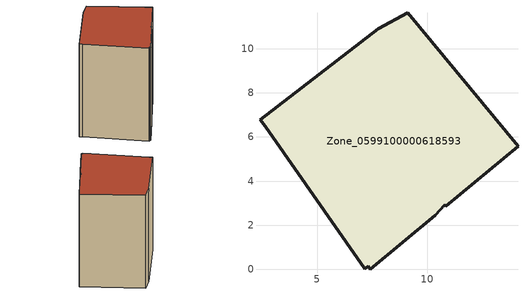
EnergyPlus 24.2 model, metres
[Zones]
Zone_0599100000618593
 floor ground (C_G): 9.11,11.63 14.12,5.57 10.84,2.85 10.78,2.93 10.36,2.45 7.42,0 7.32,0.14 7.17,0.02 2.64,6.48 2.4,6.79 7.78,10.9 z0
 wall outside (C_F): 7.17,0.02 7.32,0.14 7.42,0 10.36,2.45 10.78,2.93 10.84,2.85 14.12,5.57 9.11,11.63 7.78,10.9 2.4,6.79 2.64,6.48 7.17,0.02 z0:12.95
 roof outside (C_R): 10.84,2.85 14.12,5.57 9.11,11.63 7.78,10.9 2.4,6.79 2.64,6.48 7.17,0.02 7.32,0.14 7.42,0 10.36,2.45 10.78,2.93 z12.95
[BUILDING]
Pand.0599100000618593: North Axis=0; Terrain=City; Loads Convergence Tolerance Value=0.04; Temperature Convergence Tolerance Value=0.4; Solar Distribution=FullExterior; Maximum Number of Warmup Days=25; Minimum Number of Warmup Days=1
[Site:Location]
Rotterdam.The.Hague.AP_ZH_NLD Design_Conditions: Latitude=51.96; Longitude=4.45; Time Zone=1; Elevation=-4.5
[SITE:GROUNDTEMPERATURE:BUILDINGSURFACE]
18, 18, 18, 18, 18, 18, 18, 18, 18, 18, 18, 18
[MATERIAL] Thermal Absorptance=0.9; Solar Absorptance=0.7; Visible Absorptance=0.7
Name | Roughness | Thickness | Conductivity | Density | Specific Heat
G.TI.1946 | MediumSmooth | 0.15 | 1 | 540 | 1210
F.TI.1946 | Rough | 0.3 | 0.857143 | 1920 | 840
R.TI.1946 | MediumRough | 0.2 | 0.1 | 1500 | 1000
[CONSTRUCTION]
C_G: G.TI.1946
C_F: F.TI.1946
C_R: R.TI.1946
[ZONE]
Zone_0599100000618593: Type=1; Multiplier=1; Ceiling Height=Autocalculate; Volume=Autocalculate; Floor Area=autocalculate; Part of Total Floor Area=Yes
[ZONEINFILTRATION:DESIGNFLOWRATE]
Infil_Zone_0599100000618593: Zone or ZoneList or Space or SpaceList=Zone_0599100000618593; Schedule=AlwaysOn; Design Flow Rate Calculation Method=Flow/Area; Flow Rate per Floor Area=0.003; Constant Term Coefficient=1; Temperature Term Coefficient=0; Velocity Term Coefficient=0; Velocity Squared Term Coefficient=0
[HVACTEMPLATE:ZONE:IDEALLOADSAIRSYSTEM]
Zone_0599100000618593: Maximum Heating Supply Air Temperature=50; Minimum Cooling Supply Air Temperature=13; Maximum Heating Supply Air Humidity Ratio=0.0156; Minimum Cooling Supply Air Humidity Ratio=0.0077; Heating Limit=NoLimit; Cooling Limit=NoLimit; Dehumidification Control Type=ConstantSensibleHeatRatio; Cooling Sensible Heat Ratio=0.7; Dehumidification Setpoint=60; Humidification Control Type=None; Humidification Setpoint=30; Outdoor Air Method=None; Outdoor Air Flow Rate per Person=0.00944; Outdoor Air Flow Rate per Zone Floor Area=0; Outdoor Air Flow Rate per Zone=0; Demand Controlled Ventilation Type=None; Outdoor Air Economizer Type=NoEconomizer; Heat Recovery Type=None; Sensible Heat Recovery Effectiveness=0.7; Latent Heat Recovery Effectiveness=0.65
[ZONECONTROL:THERMOSTAT]
ThermostatControl_Zone_0599100000618593: Zone or ZoneList=Zone_0599100000618593; Control Type Schedule=DualSetpointControlType; Control 1=Thermostat_Zone_0599100000618593; Temperature Difference Between Cutout And Setpoint=0
[THERMOSTATSETPOINT:DUALSETPOINT]
Thermostat_Zone_0599100000618593: Heating Setpoint Temperature Schedule=HeatingSetpoint_Zone_0599100000618593; Cooling Setpoint Temperature Schedule=CoolingSetpoint_Zone_0599100000618593
[SCHEDULE:COMPACT]
HeatingSetpoint_Zone_0599100000618593: Through: 12/31, For: AllDays, Until: 24:00, 21
CoolingSetpoint_Zone_0599100000618593: Through: 12/31, For: AllDays, Until: 24:00, 24
DualSetpointControlType: Through: 12/31, For: AllDays, Until: 24:00, 4
AlwaysOn: Through: 12/31, For: AllDays, Until: 24:00, 1
